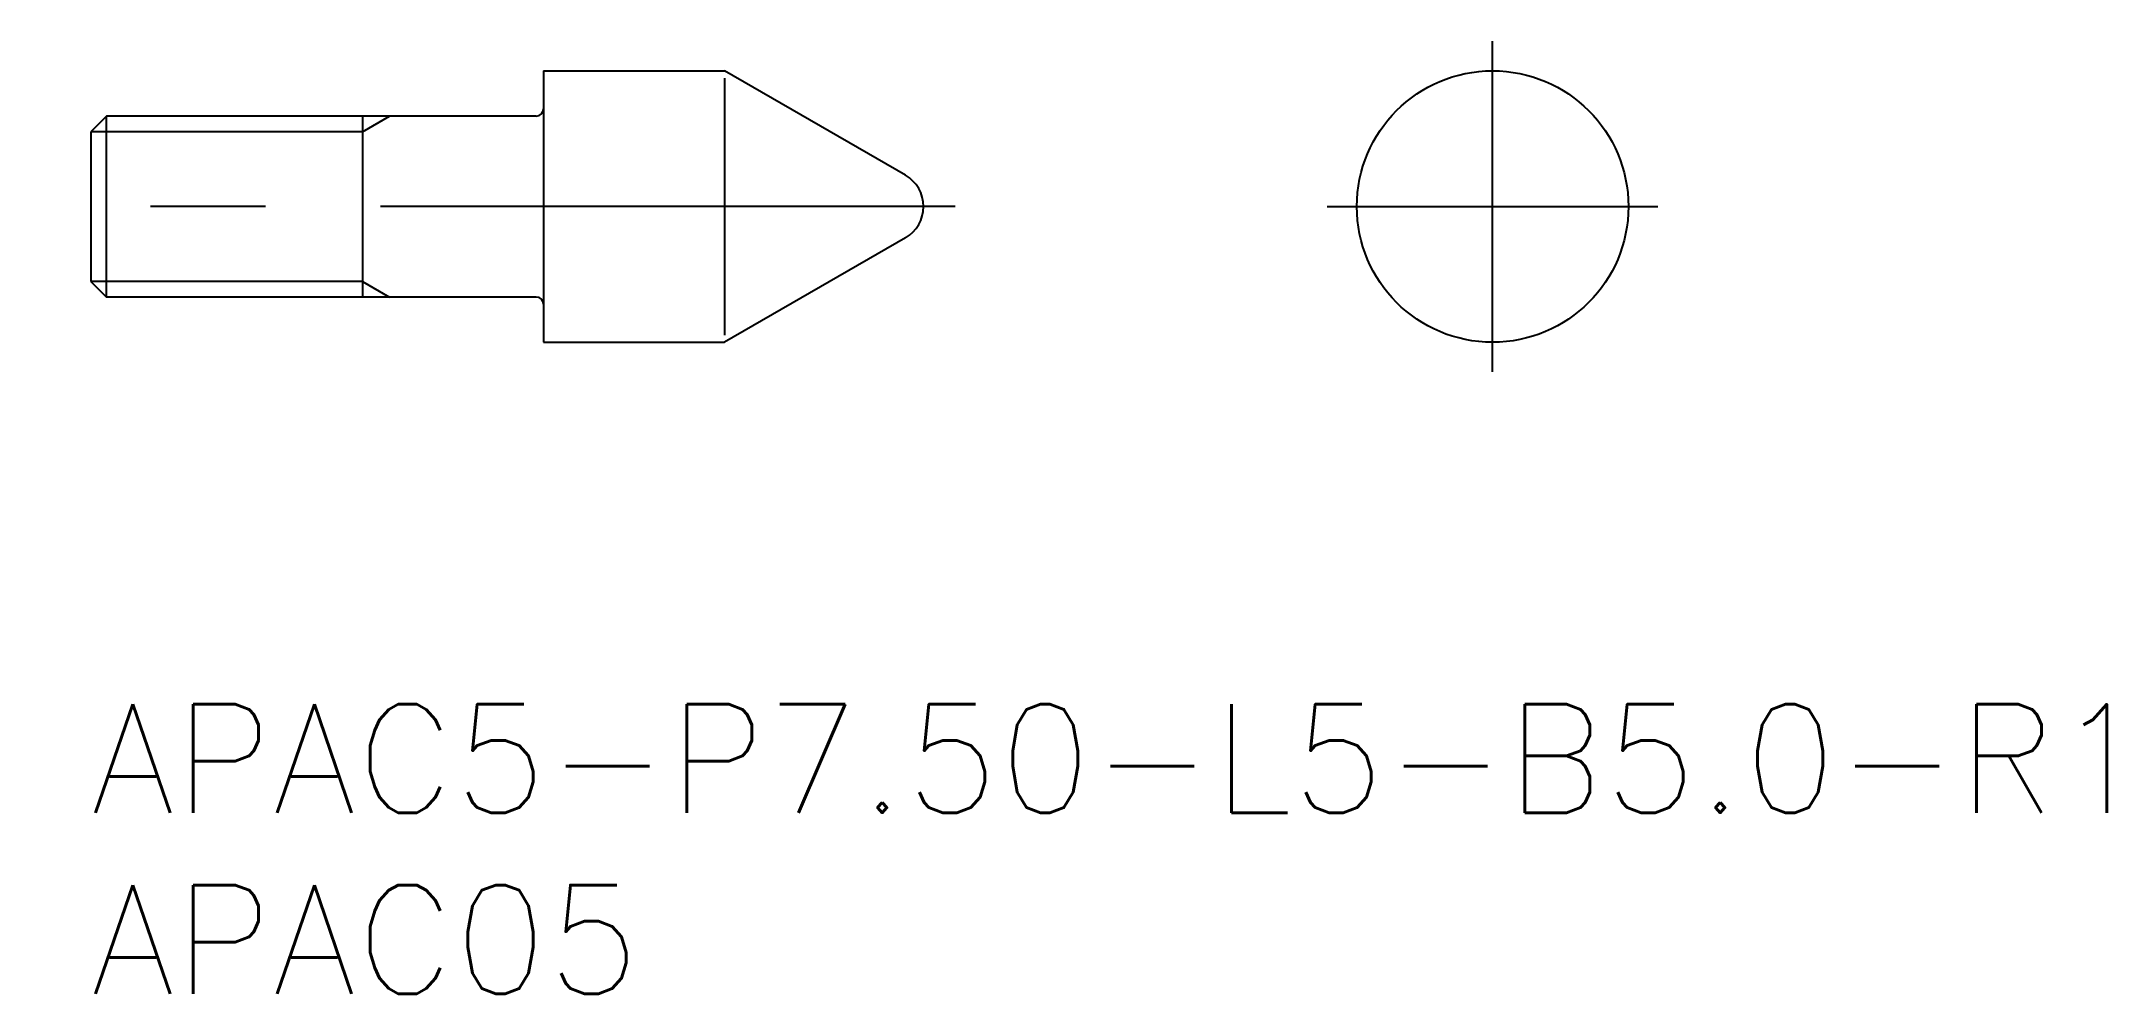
# Model space of a CAD drawing. Extents: x -1.4 to 55.7, y -8 to 18.3.
import ezdxf

# ---------------------------------------------------------------- set-up
doc = ezdxf.new("R2010")
doc.units = 0
doc.header["$LTSCALE"] = 0.5
doc.linetypes.add('CENTER', pattern=[50.8, 31.75, -6.35, 6.35, -6.35])
for name, color, linetype in [('MSM_CENTER', 1, 'CENTER'), ('MSM_CONTINUOUS', 7, 'CONTINUOUS'), ('MSM_NARROW', 5, 'CONTINUOUS'), ('MSM_PART_NUMBER', 7, 'CONTINUOUS')]:
    doc.layers.add(name, color=color, linetype=linetype)
doc.styles.get("Standard").update_dxf_attribs({"font": 'txt.shx', "height": 1, "bigfont": 'bigfont.shx'})

# ---------------------------------------------------------------- blocks, each defined once
blk = doc.blocks.new('*U12')
at = {"layer": 'MSM_PART_NUMBER'}
blk.add_text('APAC5-P7.50-L5-B5.0-R1', height=3, dxfattribs=at).set_placement((0, -3))
blk = doc.blocks.new('*U13')
at = {"layer": 'MSM_PART_NUMBER'}
blk.add_text('APAC05', height=3, dxfattribs=at).set_placement((0, -8))

msp = doc.modelspace()

# ---------------------------------------------------------------- linework, layer by layer
at = {"layer": 'MSM_CENTER'}
for p, q in [((38.712, 9.184), (38.712, 18.316)), ((23.869, 13.75), (-1.37, 13.75)), ((34.146, 13.75), (43.278, 13.75))]:
    msp.add_line(p, q, dxfattribs=at)
at = {"layer": 'MSM_CONTINUOUS'}
for p, q in [((12.5, 17.5), (12.5, 10)), ((12.5, 17.5), (17.5, 17.5)), ((22.495, 14.616), (17.5, 17.5)), ((0.433, 16.25), (0, 15.817)), ((12.3, 16.25), (0.433, 16.25)), ((0.433, 11.25), (0.433, 16.25)), ((7.5, 16.25), (7.5, 11.25)), ((0, 15.817), (0, 11.683)), ((22.495, 12.884), (17.5, 10)), ((0, 11.683), (0.433, 11.25)), ((12.3, 11.25), (0.433, 11.25)), ((12.5, 10), (17.5, 10))]:
    msp.add_line(p, q, dxfattribs=at)
msp.add_circle((38.712, 13.75), 3.75, dxfattribs=at)
for centre, radius, start, end in [((12.3, 16.45), 0.2, 270, 0), ((21.995, 13.75), 1, 300, 60), ((12.3, 11.05), 0.2, 0, 90)]:
    msp.add_arc(centre, radius, start, end, dxfattribs=at)
at = {"layer": 'MSM_NARROW'}
for p, q in [((17.5, 17.3), (17.5, 10.2)), ((7.5, 15.817), (8.25, 16.25)), ((7.5, 15.817), (0, 15.817)), ((7.5, 11.683), (0, 11.683)), ((7.5, 11.683), (8.25, 11.25))]:
    msp.add_line(p, q, dxfattribs=at)

# ---------------------------------------------------------------- block references
at = {"layer": 'MSM_CONTINUOUS'}
for name in ['*U12', '*U13']:
    msp.add_blockref(name, (0, 0), dxfattribs=at)

doc.saveas('drawing.dxf')
